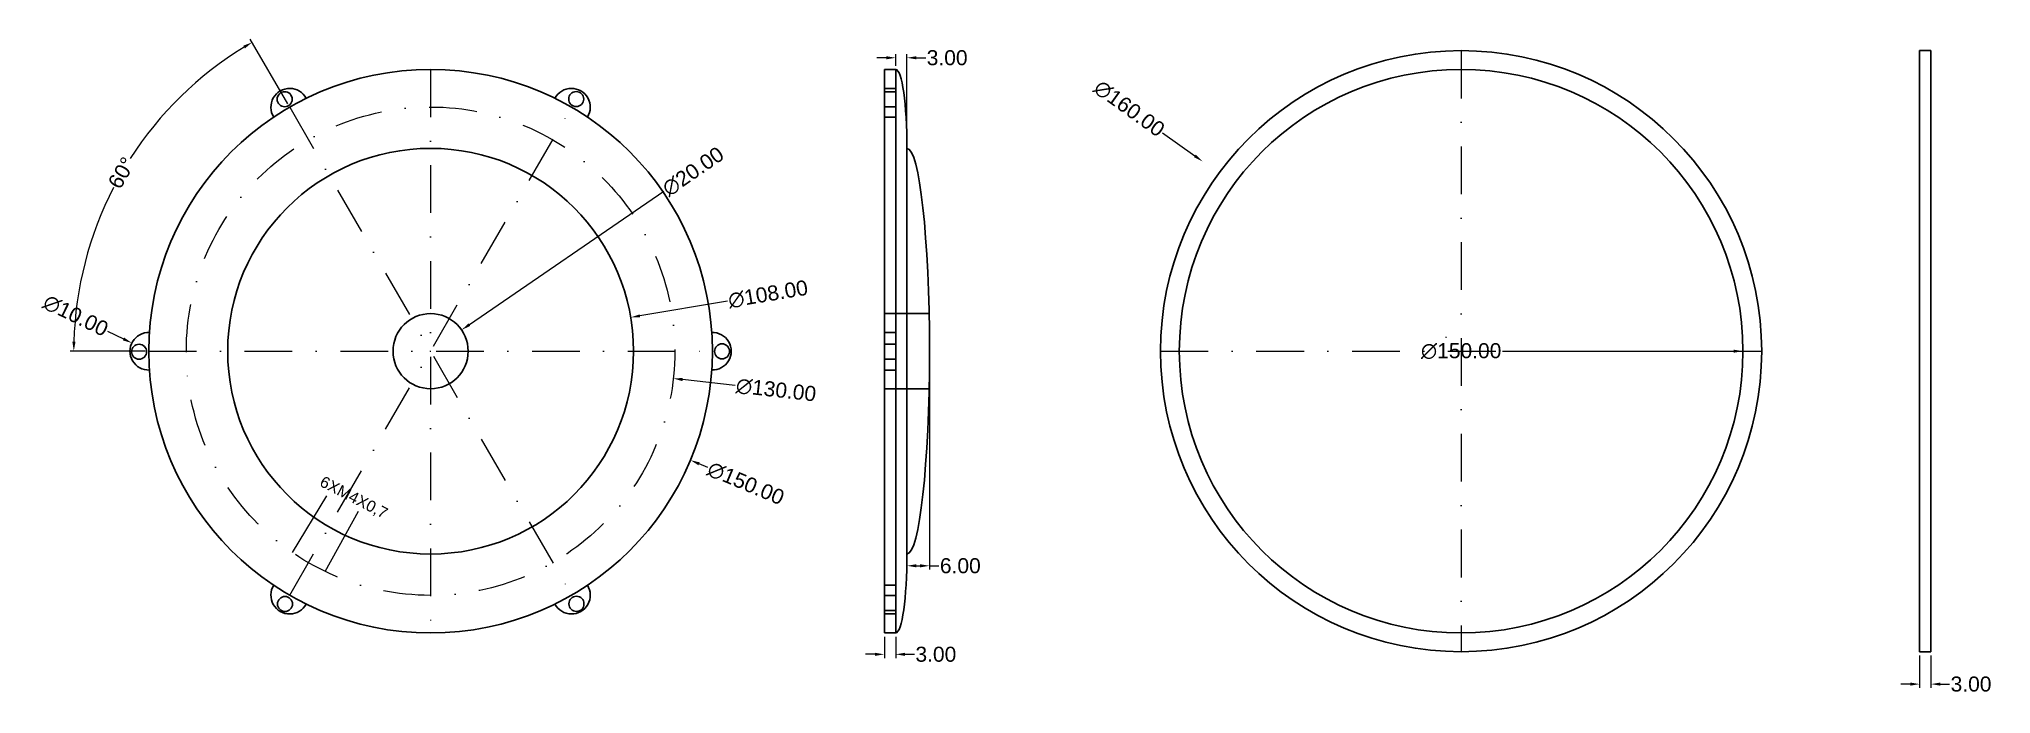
# Model space of a CAD drawing. Header units: millimetres. Extents: x 67 to 586, y 6 to 180.
import ezdxf

# ---------------------------------------------------------------- set-up
doc = ezdxf.new("R2010")
doc.units = ezdxf.units.MM
doc.linetypes.add('TRAZO_Y_PUNTO', pattern=[25.4, 12.7, -6.35, 0, -6.35])
doc.linetypes.add('TRAZOS', pattern=[19.05, 12.7, -6.35])
for name, color, linetype, lineweight in [('01_Contornos', 7, 'Continuous', 25), ('02_Ocultas', 4, 'TRAZOS', 25), ('03_Ejes', 1, 'TRAZO_Y_PUNTO', 18), ('04_Cotas', 3, 'Continuous', 18)]:
    doc.layers.add(name, color=color, linetype=linetype, lineweight=lineweight)
doc.styles.get("Standard").update_dxf_attribs({"font": 'arial.ttf'})
doc.dimstyles.new('COTAS UNE', dxfattribs={"dimtxt": 4, "dimasz": 2.5, "dimexe": 1, "dimexo": 1, "dimgap": 0.5, "dimtad": 0, "dimzin": 0, "dimdsep": 46, "dimtxsty": 'Standard', "dimcen": 0.09, "dimclrd": 256, "dimclre": 256, "dimadec": 0, "dimazin": 2, "dimtfac": 1, "dimtofl": 0, "dimtmove": 0, "dimatfit": 3, "dimfxl": 1, "dimtolj": 1, "dimtzin": 0, "dimlwd": -1, "dimlwe": -1, "dimarcsym": 0})

# ---------------------------------------------------------------- blocks, each defined once
blk = doc.blocks.new('*D0')
at = {"layer": '04_Cotas', "transparency": 16777216}
for p, q in [((132.95, 163.14), (122.98, 180.42)), ((94.95, 97.33), (75, 97.33))]:
    blk.add_line(p, q, dxfattribs=at)
for start, end in [(121.5086, 147.3232), (152.6768, 178.4914)]:
    blk.add_arc((170.95, 97.33), 94.95, start, end, dxfattribs=at)
for points in [[(121.12, 178.64), (121.54, 177.92), (123.48, 179.56)], [(76.45, 99.82), (75.62, 99.83), (76, 97.33)]]:
    blk.add_solid(points, dxfattribs=at)
at = {"layer": 'Defpoints', "color": 0, "transparency": 16777216}
for p in [(133.45, 162.28), (98.22, 158.36), (95.95, 97.33), (245.95, 97.33), (208.45, 32.37)]:
    blk.add_point(p, dxfattribs=at)
at = {"layer": '04_Cotas', "color": 0, "transparency": 16777216, "insert": (88.72, 144.8), "char_height": 4, "attachment_point": 5, "rotation": 60}
blk.add_mtext('\\A1;60°', dxfattribs=at)
blk = doc.blocks.new('*D1')
at = {"layer": '04_Cotas', "transparency": 16777216}
for p, q in [((84.95, 102.65), (89.21, 100.59)), ((95.86, 97.31), (96.04, 97.31)), ((95.95, 97.22), (95.95, 97.4))]:
    blk.add_line(p, q, dxfattribs=at)
blk.add_solid([(89.39, 100.96), (89.03, 100.21), (91.46, 99.5)], dxfattribs=at)
at = {"layer": 'Defpoints', "color": 0, "transparency": 16777216}
for p in [(91.46, 99.5), (100.45, 95.13)]:
    blk.add_point(p, dxfattribs=at)
at = {"layer": '04_Cotas', "color": 0, "transparency": 16777216, "insert": (76.48, 106.77), "char_height": 4, "attachment_point": 5, "rotation": 334.0938}
blk.add_mtext('\\A1;∅10.00', dxfattribs=at)
blk = doc.blocks.new('*D2')
at = {"layer": '04_Cotas', "transparency": 16777216}
for p, q in [((233.06, 139.82), (181.27, 104.38)), ((170.86, 97.33), (171.04, 97.33)), ((170.95, 97.24), (170.95, 97.42))]:
    blk.add_line(p, q, dxfattribs=at)
blk.add_solid([(181.03, 104.73), (181.5, 104.04), (179.21, 102.97)], dxfattribs=at)
at = {"layer": 'Defpoints', "color": 0, "transparency": 16777216}
for p in [(179.21, 102.97), (162.7, 91.68)]:
    blk.add_point(p, dxfattribs=at)
at = {"layer": '04_Cotas', "color": 0, "transparency": 16777216, "insert": (240.83, 145.14), "char_height": 4, "attachment_point": 5, "rotation": 34.3827}
blk.add_mtext('\\A1;∅20.00', dxfattribs=at)
blk = doc.blocks.new('*D3')
at = {"layer": '04_Cotas', "transparency": 16777216}
for p, q in [((249.94, 110.65), (226.67, 106.72)), ((170.86, 97.33), (171.04, 97.33)), ((170.95, 97.24), (170.95, 97.42))]:
    blk.add_line(p, q, dxfattribs=at)
blk.add_solid([(226.6, 107.13), (226.74, 106.31), (224.2, 106.31)], dxfattribs=at)
at = {"layer": 'Defpoints', "color": 0, "transparency": 16777216}
for p in [(224.2, 106.31), (117.71, 88.34)]:
    blk.add_point(p, dxfattribs=at)
at = {"layer": '04_Cotas', "color": 0, "transparency": 16777216, "insert": (260.76, 112.47), "char_height": 4, "attachment_point": 5, "rotation": 9.5747}
blk.add_mtext('\\A1;∅108.00', dxfattribs=at)
blk = doc.blocks.new('*D4')
at = {"layer": '04_Cotas', "transparency": 16777216}
for p, q in [((170.86, 97.33), (171.04, 97.33)), ((170.95, 97.24), (170.95, 97.42)), ((244.72, 66.37), (242.42, 67.34))]:
    blk.add_line(p, q, dxfattribs=at)
blk.add_solid([(242.58, 67.73), (242.26, 66.96), (240.11, 68.31)], dxfattribs=at)
at = {"layer": 'Defpoints', "color": 0, "transparency": 16777216}
for p in [(101.79, 126.34), (240.11, 68.31)]:
    blk.add_point(p, dxfattribs=at)
at = {"layer": '04_Cotas', "color": 0, "transparency": 16777216, "insert": (254.84, 62.13), "char_height": 4, "attachment_point": 5, "rotation": 337.2396}
blk.add_mtext('\\A1;∅150.00', dxfattribs=at)
blk = doc.blocks.new('*D5')
at = {"layer": '04_Cotas', "transparency": 16777216}
for p, q in [((170.86, 97.33), (171.04, 97.33)), ((170.95, 97.24), (170.95, 97.42)), ((251.98, 88.21), (238.03, 89.78))]:
    blk.add_line(p, q, dxfattribs=at)
blk.add_solid([(238.08, 90.19), (237.98, 89.36), (235.55, 90.06)], dxfattribs=at)
at = {"layer": 'Defpoints', "color": 0, "transparency": 16777216}
for p in [(106.36, 104.59), (235.55, 90.06)]:
    blk.add_point(p, dxfattribs=at)
at = {"layer": '04_Cotas', "color": 0, "transparency": 16777216, "insert": (262.89, 86.98), "char_height": 4, "attachment_point": 5, "rotation": 353.5787}
blk.add_mtext('\\A1;∅130.00', dxfattribs=at)
blk = doc.blocks.new('*D7')
at = {"layer": '04_Cotas', "transparency": 16777216}
for p, q in [((365.79, 155.49), (374.35, 149.31)), ((441.17, 101.05), (441.35, 101.05)), ((441.26, 100.96), (441.26, 101.14))]:
    blk.add_line(p, q, dxfattribs=at)
blk.add_solid([(374.6, 149.65), (374.11, 148.97), (376.38, 147.85)], dxfattribs=at)
at = {"layer": 'Defpoints', "color": 0, "transparency": 16777216}
for p in [(376.38, 147.85), (506.15, 54.25)]:
    blk.add_point(p, dxfattribs=at)
at = {"layer": '04_Cotas', "color": 0, "transparency": 16777216, "insert": (356.89, 161.9), "char_height": 4, "attachment_point": 5, "rotation": 324.1972}
blk.add_mtext('\\A1;∅160.00', dxfattribs=at)
blk = doc.blocks.new('*D8')
at = {"layer": '04_Cotas', "transparency": 16777216}
for p, q in [((567.24, 16.33), (567.24, 7.7)), ((570.24, 16.33), (570.24, 7.7)), ((564.74, 8.7), (562.24, 8.7)), ((572.74, 8.7), (575.24, 8.7))]:
    blk.add_line(p, q, dxfattribs=at)
for points in [[(564.74, 9.12), (564.74, 8.29), (567.24, 8.7)], [(572.74, 9.12), (572.74, 8.29), (570.24, 8.7)]]:
    blk.add_solid(points, dxfattribs=at)
at = {"layer": 'Defpoints', "color": 0, "transparency": 16777216}
for p in [(567.24, 17.33), (570.24, 17.33), (570.24, 8.7)]:
    blk.add_point(p, dxfattribs=at)
at = {"layer": '04_Cotas', "color": 0, "transparency": 16777216, "insert": (580.93, 8.7), "char_height": 4, "attachment_point": 5}
blk.add_mtext('\\A1;3.00', dxfattribs=at)
blk = doc.blocks.new('*D13')
at = {"layer": '04_Cotas', "transparency": 16777216}
blk.add_line((456.19, 97.33), (517.72, 97.33), dxfattribs=at)
blk.add_solid([(517.72, 97.74), (517.72, 96.91), (520.22, 97.33)], dxfattribs=at)
at = {"layer": 'Defpoints', "color": 0, "transparency": 16777216}
for p in [(370.22, 97.33), (520.22, 97.33)]:
    blk.add_point(p, dxfattribs=at)
at = {"layer": '04_Cotas', "color": 0, "transparency": 16777216, "insert": (445.22, 97.33), "char_height": 4, "attachment_point": 5}
blk.add_mtext('\\A1;∅150.00', dxfattribs=at)
blk = doc.blocks.new('*D23')
at = {"layer": '04_Cotas', "transparency": 16777216}
for p, q in [((291.74, 21.33), (291.74, 15.63)), ((294.74, 21.33), (294.74, 15.63)), ((289.24, 16.63), (286.74, 16.63)), ((297.24, 16.63), (299.74, 16.63))]:
    blk.add_line(p, q, dxfattribs=at)
for points in [[(289.24, 17.04), (289.24, 16.21), (291.74, 16.63)], [(297.24, 17.04), (297.24, 16.21), (294.74, 16.63)]]:
    blk.add_solid(points, dxfattribs=at)
at = {"layer": 'Defpoints', "color": 0, "transparency": 16777216}
for p in [(291.74, 22.33), (294.74, 22.33), (294.74, 16.63)]:
    blk.add_point(p, dxfattribs=at)
at = {"layer": '04_Cotas', "color": 0, "transparency": 16777216, "insert": (305.43, 16.63), "char_height": 4, "attachment_point": 5}
blk.add_mtext('\\A1;3.00', dxfattribs=at)
blk = doc.blocks.new('*D24')
at = {"layer": '04_Cotas', "transparency": 16777216}
for p, q in [((292.24, 175.43), (289.74, 175.43)), ((294.74, 173.33), (294.74, 176.43)), ((297.74, 152.33), (297.74, 176.43)), ((300.24, 175.43), (302.74, 175.43))]:
    blk.add_line(p, q, dxfattribs=at)
for points in [[(292.24, 175.85), (292.24, 175.02), (294.74, 175.43)], [(300.24, 175.85), (300.24, 175.02), (297.74, 175.43)]]:
    blk.add_solid(points, dxfattribs=at)
at = {"layer": 'Defpoints', "color": 0, "transparency": 16777216}
for p in [(294.74, 172.33), (297.74, 175.43), (297.74, 151.33)]:
    blk.add_point(p, dxfattribs=at)
at = {"layer": '04_Cotas', "color": 0, "transparency": 16777216, "insert": (308.43, 175.43), "char_height": 4, "attachment_point": 5}
blk.add_mtext('\\A1;3.00', dxfattribs=at)
blk = doc.blocks.new('*D25')
at = {"layer": '04_Cotas', "transparency": 16777216}
for p, q in [((303.74, 96.33), (303.74, 39.2)), ((297.74, 42.33), (297.74, 39.2)), ((300.24, 40.2), (301.24, 40.2)), ((303.74, 40.2), (306.24, 40.2))]:
    blk.add_line(p, q, dxfattribs=at)
for points in [[(300.24, 40.61), (300.24, 39.78), (297.74, 40.2)], [(301.24, 40.61), (301.24, 39.78), (303.74, 40.2)]]:
    blk.add_solid(points, dxfattribs=at)
at = {"layer": 'Defpoints', "color": 0, "transparency": 16777216}
for p in [(303.74, 97.33), (297.74, 43.33), (303.74, 40.2)]:
    blk.add_point(p, dxfattribs=at)
at = {"layer": '04_Cotas', "color": 0, "transparency": 16777216, "insert": (311.94, 40.2), "char_height": 4, "attachment_point": 5}
blk.add_mtext('\\A1;6.00', dxfattribs=at)

msp = doc.modelspace()

# ---------------------------------------------------------------- linework, layer by layer
at = {"layer": '01_Contornos'}
for p, q in [((567.243, 177.325), (567.243, 17.325)), ((567.243, 177.325), (570.243, 177.325)), ((570.243, 17.325), (570.243, 177.325)), ((291.74, 22.325), (291.74, 172.325)), ((291.74, 172.325), (294.74, 172.325)), ((294.74, 22.325), (294.74, 172.325)), ((291.74, 167.277), (294.74, 167.277)), ((291.74, 159.634), (294.74, 159.634)), ((297.74, 151.325), (297.74, 43.325)), ((291.74, 102.308), (294.74, 102.308)), ((291.74, 92.314), (294.74, 92.314)), ((291.74, 35.016), (294.74, 35.016)), ((291.74, 27.373), (294.74, 27.373)), ((291.74, 22.325), (294.74, 22.325)), ((567.243, 17.325), (570.243, 17.325))]:
    msp.add_line(p, q, dxfattribs=at)
for centre, radius in [((445.218, 97.325), 80), ((170.954, 97.325), 75), ((445.218, 97.325), 75), ((132.126, 164.397), 2), ((209.704, 164.442), 2), ((170.954, 97.325), 54), ((170.954, 97.325), 10), ((93.376, 97.19), 2), ((248.531, 97.28), 2), ((132.204, 30.028), 2), ((209.781, 30.073), 2)]:
    msp.add_circle(centre, radius, dxfattribs=at)
for centre, start, end in [((133.454, 162.277), 28.08979, 211.91021), ((208.454, 162.277), 328.08979, 151.91021), ((95.954, 97.311), 88.10117, 271.91998), ((245.954, 97.325), 268.08979, 91.91021), ((133.454, 32.373), 148.08979, 331.91021), ((208.454, 32.373), 208.08979, 31.91021)]:
    msp.add_arc(centre, 5, start, end, dxfattribs=at)
at = {"layer": '01_Contornos', "extrusion": (0, 0, -1)}
msp.add_ellipse((294.74, 151.325), major_axis=(0, 21), ratio=0.1428571, start_param=0, end_param=1.5707963, dxfattribs=at)
at = {"layer": '01_Contornos'}
for centre, major_axis, ratio, start_param, end_param in [((297.74, 97.325), (0, 54), 0.1111111, 3.1415927, 6.2831853), ((294.74, 43.325), (0, -21), 0.1428571, 0, 1.5707963)]:
    msp.add_ellipse(centre, major_axis=major_axis, ratio=ratio, start_param=start_param, end_param=end_param, dxfattribs=at)
at = {"layer": '02_Ocultas'}
for p, q in [((291.74, 166.397), (294.74, 166.397)), ((291.74, 162.397), (294.74, 162.397)), ((291.74, 107.325), (303.636, 107.325)), ((291.74, 99.19), (294.74, 99.19)), ((291.74, 95.19), (294.74, 95.19)), ((291.74, 87.325), (303.636, 87.325)), ((291.74, 32.253), (294.74, 32.253)), ((291.74, 28.253), (294.74, 28.253))]:
    msp.add_line(p, q, dxfattribs=at)
at = {"layer": '03_Ejes'}
for p, q in [((445.218, 177.325), (445.218, 17.325)), ((170.954, 172.325), (170.954, 22.325)), ((133.454, 32.373), (208.454, 162.277)), ((133.454, 162.277), (208.454, 32.373)), ((95.954, 97.325), (245.954, 97.325)), ((365.218, 97.325), (525.218, 97.325))]:
    msp.add_line(p, q, dxfattribs=at)
msp.add_circle((170.954, 97.325), 65, dxfattribs=at)
at = {"layer": '04_Cotas'}
for p, q in [((134.223, 43.698), (143.368, 58.84)), ((142.877, 38.702), (151.809, 54.724))]:
    msp.add_line(p, q, dxfattribs=at)

# ---------------------------------------------------------------- texts
msp.add_text('6XM4X0,7', height=3, rotation=332.7137, dxfattribs=at).set_placement((141.177, 61.593))

# ---------------------------------------------------------------- dimensions: what is measured, and where the dimension line sits
dim = msp.add_angular_dim_2l(base=(98.216, 158.359), line1=((95.954, 97.325), (245.954, 97.325)), line2=((133.454, 162.277), (208.454, 32.373)), dimstyle='COTAS UNE', dxfattribs=at)
dim.commit()
dim.dimension.update_dxf_attribs({"geometry": '*D0', "text_midpoint": (88.723, 144.801)})
for base, p1, p2, picture, middle in [((297.74, 175.435), (294.74, 172.325), (297.74, 151.325), '*D24', (308.427, 175.435)), ((303.74, 40.197), (297.74, 43.325), (303.74, 97.325), '*D25', (311.939, 40.197)), ((294.74, 16.626), (291.74, 22.325), (294.74, 22.325), '*D23', (305.427, 16.626)), ((570.243, 8.702), (567.243, 17.325), (570.243, 17.325), '*D8', (580.93, 8.702))]:
    dim = msp.add_linear_dim(base=base, p1=p1, p2=p2, dimstyle='COTAS UNE', dxfattribs=at)
    dim.commit()
    dim.dimension.update_dxf_attribs({"geometry": picture, "text_midpoint": middle})
for p1, p2, picture, middle in [((506.146, 54.246), (376.38, 147.846), '*D7', (356.889, 161.904)), ((162.701, 91.678), (179.206, 102.972), '*D2', (240.83, 145.14)), ((117.706, 88.343), (224.201, 106.307), '*D3', (260.76, 112.474)), ((100.451, 95.127), (91.456, 99.496), '*D1', (76.481, 106.769)), ((106.361, 104.595), (235.546, 90.056), '*D5', (262.886, 86.979)), ((370.218, 97.325), (520.218, 97.325), '*D13', (445.218, 97.325))]:
    dim = msp.add_diameter_dim_2p(p1=p1, p2=p2, dimstyle='COTAS UNE', dxfattribs=at)
    dim.commit()
    dim.dimension.update_dxf_attribs({"geometry": picture, "text_midpoint": middle, "dimtype": 163})
dim = msp.add_diameter_dim_2p(p1=(101.794, 126.341), p2=(240.113, 68.309), dimstyle='COTAS UNE', dxfattribs=at)
dim.commit()
dim.dimension.update_dxf_attribs({"geometry": '*D4', "text_midpoint": (254.842, 62.13)})

doc.saveas('drawing.dxf')
